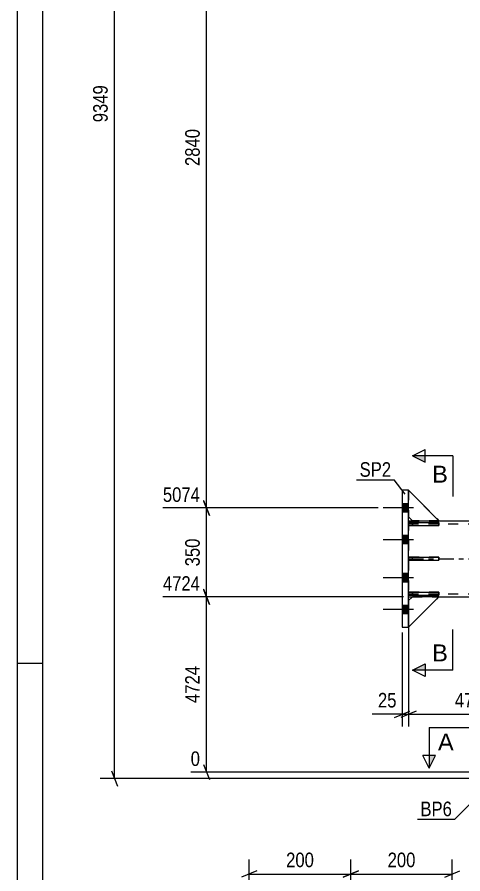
# Model space of a CAD drawing. Header units: millimetres. Extents: x 0 to 841, y 0 to 594.
# Drawn here: x 0 to 87.8, y 256.6 to 425.3 of the extents above; entities that cross this region are included whole.
import ezdxf

# ---------------------------------------------------------------- set-up
doc = ezdxf.new("R2010")
doc.units = ezdxf.units.MM
doc.linetypes.add('DXK_LINE_DOT2', pattern=[3.9198, 1.9599, -1.9599])
doc.linetypes.add('DXK_LINE_DOT3', pattern=[5.9187, 2.979, -0.9799, 0.9799, -0.9799])
doc.styles.add('Arial', font='ARIAL.TTF', dxfattribs={"height": 0.2})
doc.styles.add('Arial Narrow', font='ARIALN.TTF', dxfattribs={"height": 0.2})

# ---------------------------------------------------------------- blocks, each defined once
blk = doc.blocks.new('Unknown-682043673-6781')
at = {"color": 5, "linetype": 'Continuous'}
for p, q in [((0, 594), (0, 0)), ((5, 589), (5, 5)), ((5, 298), (0, 298))]:
    blk.add_line(p, q, dxfattribs=at)
blk = doc.blocks.new('Part-682043673-1369 - 1355')
at = {"color": 2, "linetype": 'Continuous'}
for p, q in [((77.12, 326.11), (77.87, 326.11)), ((83.12, 326.11), (100.87, 326.11)), ((77.12, 311.11), (77.87, 311.11)), ((83.12, 311.11), (100.87, 311.11))]:
    blk.add_line(p, q, dxfattribs=at)
at = {"color": 7, "linetype": 'DXK_LINE_DOT2'}
for p, q in [((77.12, 326.11), (77.12, 311.11)), ((77.87, 326.11), (83.12, 326.11)), ((100.87, 326.11), (100.87, 311.11)), ((77.12, 325.51), (100.87, 325.51)), ((77.12, 311.71), (100.87, 311.71)), ((77.87, 311.11), (83.12, 311.11))]:
    blk.add_line(p, q, dxfattribs=at)
at = {"color": 7, "linetype": 'DXK_LINE_DOT3'}
blk.add_line((77.12, 318.61), (100.87, 318.61), dxfattribs=at)
blk = doc.blocks.new('Part-682043673-1371 - 1355')
at = {"color": 2, "linetype": 'Continuous'}
for p, q in [((75.87, 332.11), (75.87, 305.11)), ((77.12, 332.11), (75.87, 332.11)), ((77.12, 305.11), (77.12, 332.11)), ((75.87, 305.11), (77.12, 305.11))]:
    blk.add_line(p, q, dxfattribs=at)
blk = doc.blocks.new('Part-682043673-1382 - 1355')
at = {"color": 7, "linetype": 'DXK_LINE_DOT2'}
for p, q in [((77.87, 311.11), (77.12, 310.36)), ((77.12, 305.11), (83.12, 311.11)), ((83.12, 311.11), (77.87, 311.11)), ((77.12, 310.36), (77.12, 305.11))]:
    blk.add_line(p, q, dxfattribs=at)
blk = doc.blocks.new('Part-682043673-1383 - 1355')
at = {"color": 2, "linetype": 'Continuous'}
for p, q in [((77.87, 311.11), (77.12, 310.36)), ((77.12, 305.11), (83.12, 311.11)), ((83.12, 311.11), (77.87, 311.11))]:
    blk.add_line(p, q, dxfattribs=at)
at = {"color": 7, "linetype": 'DXK_LINE_DOT2'}
blk.add_line((77.12, 310.36), (77.12, 305.11), dxfattribs=at)
blk = doc.blocks.new('Part-682043673-1384 - 1355')
at = {"color": 7, "linetype": 'DXK_LINE_DOT2'}
for p, q in [((77.12, 326.86), (77.12, 332.11)), ((77.12, 332.11), (83.12, 326.11)), ((77.87, 326.11), (77.12, 326.86)), ((83.12, 326.11), (77.87, 326.11))]:
    blk.add_line(p, q, dxfattribs=at)
blk = doc.blocks.new('Part-682043673-1385 - 1355')
at = {"color": 2, "linetype": 'Continuous'}
for p, q in [((77.12, 332.11), (83.12, 326.11)), ((77.12, 326.86), (77.87, 326.11)), ((77.87, 326.11), (83.12, 326.11))]:
    blk.add_line(p, q, dxfattribs=at)
at = {"color": 7, "linetype": 'DXK_LINE_DOT2'}
blk.add_line((77.12, 332.11), (77.12, 326.86), dxfattribs=at)
blk = doc.blocks.new('Part-682043673-1386 - 1355')
at = {"color": 2, "linetype": 'Continuous'}
for p, q in [((77.12, 318.91), (83.12, 318.91)), ((77.12, 318.91), (77.12, 318.31)), ((83.12, 318.91), (83.12, 318.31)), ((77.12, 318.31), (83.12, 318.31))]:
    blk.add_line(p, q, dxfattribs=at)
at = {"color": 7, "linetype": 'DXK_LINE_DOT2'}
blk.add_line((77.87, 318.31), (77.87, 318.91), dxfattribs=at)
blk = doc.blocks.new('Part-682043673-1387 - 1355')
at = {"color": 2, "linetype": 'Continuous'}
for p, q in [((77.12, 325.78), (83.12, 325.78)), ((77.12, 325.78), (77.12, 325.18)), ((83.12, 325.78), (83.12, 325.18)), ((77.12, 325.18), (83.12, 325.18))]:
    blk.add_line(p, q, dxfattribs=at)
at = {"color": 7, "linetype": 'DXK_LINE_DOT2'}
blk.add_line((77.87, 325.18), (77.87, 325.78), dxfattribs=at)
blk = doc.blocks.new('Part-682043673-1388 - 1355')
at = {"color": 2, "linetype": 'Continuous'}
for p, q in [((77.12, 312.03), (83.12, 312.03)), ((77.12, 312.03), (77.12, 311.43)), ((77.12, 311.43), (83.12, 311.43)), ((83.12, 312.03), (83.12, 311.43))]:
    blk.add_line(p, q, dxfattribs=at)
at = {"color": 7, "linetype": 'DXK_LINE_DOT2'}
blk.add_line((77.87, 311.43), (77.87, 312.03), dxfattribs=at)
blk = doc.blocks.new('Part-682043673-1389 - 1355')
at = {"color": 7, "linetype": 'DXK_LINE_DOT2'}
for p, q in [((83.12, 318.91), (77.12, 318.91)), ((77.12, 318.91), (77.12, 318.31)), ((77.87, 318.31), (77.87, 318.91)), ((83.12, 318.31), (83.12, 318.91)), ((77.12, 318.31), (83.12, 318.31))]:
    blk.add_line(p, q, dxfattribs=at)
blk = doc.blocks.new('Part-682043673-1390 - 1355')
at = {"color": 7, "linetype": 'DXK_LINE_DOT2'}
for p, q in [((83.12, 325.78), (77.12, 325.78)), ((77.12, 325.78), (77.12, 325.18)), ((77.87, 325.78), (77.87, 325.18)), ((83.12, 325.18), (83.12, 325.78)), ((77.12, 325.18), (83.12, 325.18))]:
    blk.add_line(p, q, dxfattribs=at)
blk = doc.blocks.new('Part-682043673-1391 - 1355')
at = {"color": 7, "linetype": 'DXK_LINE_DOT2'}
for p, q in [((83.12, 312.03), (77.12, 312.03)), ((77.12, 312.03), (77.12, 311.43)), ((77.12, 311.43), (83.12, 311.43)), ((77.87, 312.03), (77.87, 311.43)), ((83.12, 311.43), (83.12, 312.03))]:
    blk.add_line(p, q, dxfattribs=at)
blk = doc.blocks.new('Bolt-682043673-1446 - 1355')
at = {"linetype": 'Continuous'}
for points in [[(75.87, 329.43), (75.87, 327.78), (77.12, 327.78), (77.12, 329.43)], [(75.87, 329.43), (75.87, 327.78), (77.12, 327.78), (77.12, 329.43)], [(75.87, 329.43), (75.87, 327.78), (77.12, 327.78), (77.12, 329.43)], [(75.87, 323.18), (75.87, 321.53), (77.12, 321.53), (77.12, 323.18)], [(75.87, 323.18), (75.87, 321.53), (77.12, 321.53), (77.12, 323.18)], [(75.87, 315.68), (75.87, 314.03), (77.12, 314.03), (77.12, 315.68)], [(75.87, 315.68), (75.87, 314.03), (77.12, 314.03), (77.12, 315.68)], [(75.87, 309.43), (75.87, 307.78), (77.12, 307.78), (77.12, 309.43)], [(75.87, 309.43), (75.87, 307.78), (77.12, 307.78), (77.12, 309.43)], [(75.87, 309.43), (75.87, 307.78), (77.12, 307.78), (77.12, 309.43)]]:
    blk.add_hatch(color=1, dxfattribs=at).paths.add_polyline_path(points)
at = {"color": 1, "linetype": 'Continuous'}
for p, q in [((77.12, 329.43), (75.87, 329.43)), ((77.12, 329.43), (75.87, 329.43)), ((77.12, 329.43), (75.87, 329.43)), ((78.07, 328.61), (72.12, 328.61)), ((78.07, 328.61), (72.12, 328.61)), ((78.07, 328.61), (72.12, 328.61)), ((77.12, 327.78), (75.87, 327.78)), ((77.12, 327.78), (75.87, 327.78)), ((77.12, 327.78), (75.87, 327.78)), ((78.07, 322.36), (72.12, 322.36)), ((78.07, 322.36), (72.12, 322.36)), ((77.12, 323.18), (75.87, 323.18)), ((77.12, 323.18), (75.87, 323.18)), ((77.12, 321.53), (75.87, 321.53)), ((77.12, 321.53), (75.87, 321.53)), ((77.12, 315.68), (75.87, 315.68)), ((77.12, 315.68), (75.87, 315.68)), ((78.07, 314.86), (72.12, 314.86)), ((78.07, 314.86), (72.12, 314.86)), ((77.12, 314.03), (75.87, 314.03)), ((77.12, 314.03), (75.87, 314.03)), ((77.12, 309.43), (75.87, 309.43)), ((77.12, 309.43), (75.87, 309.43)), ((77.12, 309.43), (75.87, 309.43)), ((78.07, 308.61), (72.12, 308.61)), ((78.07, 308.61), (72.12, 308.61)), ((78.07, 308.61), (72.12, 308.61)), ((77.12, 307.78), (75.87, 307.78)), ((77.12, 307.78), (75.87, 307.78)), ((77.12, 307.78), (75.87, 307.78))]:
    blk.add_line(p, q, dxfattribs=at)
blk = doc.blocks.new('StraightDimension-682043673-59448 - 1355')
at = {"color": 7, "linetype": 'Continuous'}
for p, q in [((37.93, 309.61), (36.73, 312.61)), ((76.12, 311.11), (28.72, 311.11)), ((37.33, 276.61), (37.33, 311.11)), ((36.73, 278.11), (37.93, 275.11)), ((92.37, 276.61), (34.2, 276.61))]:
    blk.add_line(p, q, dxfattribs=at)
at = {"color": 0, "linetype": 'Continuous'}
for points in [[(36.63, 311.71), (36.63, 315.91), (28.12, 315.91), (28.12, 311.71)], [(36.63, 277.21), (36.63, 281.41), (33.6, 281.41), (33.6, 277.21)]]:
    blk.add_wipeout(points, dxfattribs=at)
at = {"color": 0}
blk.add_wipeout([(36.58, 298.11), (32.38, 298.11), (32.38, 289.6), (36.58, 289.6)], dxfattribs=at)
at = {"color": 3, "linetype": 'Continuous', "style": 'Arial Narrow'}
for s, height, p in [('4724', 2.863, (28.72, 312.31)), ('0', 2.86, (34.2, 277.81))]:
    blk.add_text(s, height=height, dxfattribs=at).set_placement(p)
at = {"color": 3, "style": 'Arial Narrow'}
blk.add_text('4724', height=2.863, rotation=90.0002, dxfattribs=at).set_placement((35.98, 290.2))
blk = doc.blocks.new('StraightDimension-682043673-59447 - 1355')
at = {"color": 7, "linetype": 'Continuous'}
for p, q in [((37.93, 327.11), (36.73, 330.11)), ((71.12, 328.61), (28.72, 328.61)), ((37.33, 311.11), (37.33, 328.61)), ((36.73, 312.61), (37.93, 309.61)), ((76.12, 311.11), (28.72, 311.11))]:
    blk.add_line(p, q, dxfattribs=at)
at = {"color": 0, "linetype": 'Continuous'}
blk.add_wipeout([(36.63, 329.21), (36.63, 333.41), (28.12, 333.41), (28.12, 329.21)], dxfattribs=at)
at = {"color": 0}
blk.add_wipeout([(36.58, 323.2), (32.38, 323.2), (32.38, 316.51), (36.58, 316.51)], dxfattribs=at)
at = {"color": 3, "linetype": 'Continuous', "style": 'Arial Narrow'}
blk.add_text('5074', height=2.863, dxfattribs=at).set_placement((28.72, 329.81))
at = {"color": 3, "style": 'Arial Narrow'}
blk.add_text('350', height=2.863, rotation=90.0002, dxfattribs=at).set_placement((35.98, 317.11))
blk = doc.blocks.new('StraightDimension-682043673-7947 - 1355')
at = {"color": 7, "linetype": 'Continuous'}
for p, q in [((19.19, 275.35), (19.19, 541.1)), ((18.59, 276.85), (19.79, 273.85)), ((92.37, 275.35), (16.34, 275.35))]:
    blk.add_line(p, q, dxfattribs=at)
at = {"color": 0}
blk.add_wipeout([(18.44, 412.49), (14.24, 412.49), (14.24, 403.97), (18.44, 403.97)], dxfattribs=at)
at = {"color": 3, "style": 'Arial Narrow'}
blk.add_text('9349', height=2.863, rotation=90.0002, dxfattribs=at).set_placement((17.84, 404.57))
blk = doc.blocks.new('StraightDimension-682043673-41120 - 1355')
at = {"color": 7, "linetype": 'Continuous'}
for p, q in [((77.12, 310.11), (77.12, 285.57)), ((100.87, 310.11), (100.87, 285.57)), ((78.62, 288.57), (75.62, 287.37)), ((99.37, 287.37), (102.37, 288.57)), ((77.12, 287.97), (100.87, 287.97))]:
    blk.add_line(p, q, dxfattribs=at)
at = {"color": 0}
blk.add_wipeout([(92.34, 288.72), (92.34, 292.92), (85.65, 292.92), (85.65, 288.72)], dxfattribs=at)
at = {"color": 3, "style": 'Arial Narrow'}
blk.add_text('475', height=2.863, dxfattribs=at).set_placement((86.25, 289.32))
blk = doc.blocks.new('StraightDimension-682043673-41121 - 1355')
at = {"color": 7, "linetype": 'Continuous'}
for p, q in [((77.12, 310.11), (77.12, 285.57)), ((75.87, 304.11), (75.87, 285.57)), ((74.37, 287.37), (77.37, 288.57)), ((78.62, 288.57), (75.62, 287.37)), ((75.87, 287.97), (77.12, 287.97))]:
    blk.add_line(p, q, dxfattribs=at)
at = {"color": 0}
blk.add_wipeout([(75.34, 288.72), (75.34, 292.92), (70.49, 292.92), (70.49, 288.72)], dxfattribs=at)
at = {"color": 7, "linetype": 'Continuous'}
blk.add_line((75.87, 287.97), (69.96, 287.97), dxfattribs=at)
blk.add_line((75.87, 287.97), (69.96, 287.97), dxfattribs=at)
at = {"color": 3, "style": 'Arial Narrow'}
blk.add_text('25', height=2.863, dxfattribs=at).set_placement((71.09, 289.32))
blk = doc.blocks.new('StraightDimension-682043673-59446 - 1355')
at = {"color": 7, "linetype": 'Continuous'}
for p, q in [((37.93, 469.11), (36.73, 472.11)), ((44.84, 470.61), (24.22, 470.61)), ((37.33, 328.61), (37.33, 470.61)), ((36.73, 330.11), (37.93, 327.11)), ((71.12, 328.61), (28.72, 328.61))]:
    blk.add_line(p, q, dxfattribs=at)
at = {"color": 0, "linetype": 'Continuous'}
blk.add_wipeout([(32.13, 471.21), (32.13, 475.41), (23.62, 475.41), (23.62, 471.21)], dxfattribs=at)
at = {"color": 0}
blk.add_wipeout([(36.58, 403.86), (32.38, 403.86), (32.38, 395.35), (36.58, 395.35)], dxfattribs=at)
at = {"color": 3, "linetype": 'Continuous', "style": 'Arial Narrow'}
blk.add_text('7914', height=2.863, dxfattribs=at).set_placement((24.22, 471.81))
at = {"color": 3, "style": 'Arial Narrow'}
blk.add_text('2840', height=2.863, rotation=90.0002, dxfattribs=at).set_placement((35.98, 395.95))
blk = doc.blocks.new('StraightDimension-682043673-12078 - 8750')
at = {"color": 7, "linetype": 'Continuous'}
for p, q in [((65.74, 217.89), (65.74, 259.37)), ((85.74, 234.89), (85.74, 259.37)), ((67.24, 257.12), (64.24, 255.92)), ((65.74, 256.52), (85.74, 256.52)), ((84.24, 255.92), (87.24, 257.12))]:
    blk.add_line(p, q, dxfattribs=at)
at = {"color": 0}
blk.add_wipeout([(79.08, 257.27), (79.08, 261.47), (72.4, 261.47), (72.4, 257.27)], dxfattribs=at)
at = {"color": 3, "style": 'Arial Narrow'}
blk.add_text('200', height=2.863, dxfattribs=at).set_placement((73, 257.87))
blk = doc.blocks.new('StraightDimension-682043673-12079 - 8750')
at = {"color": 7, "linetype": 'Continuous'}
for p, q in [((45.74, 234.89), (45.74, 259.37)), ((65.74, 217.89), (65.74, 259.37)), ((47.24, 257.12), (44.24, 255.92)), ((45.74, 256.52), (65.74, 256.52)), ((64.24, 255.92), (67.24, 257.12))]:
    blk.add_line(p, q, dxfattribs=at)
at = {"color": 0}
blk.add_wipeout([(59.08, 257.27), (59.08, 261.47), (52.4, 261.47), (52.4, 257.27)], dxfattribs=at)
at = {"color": 3, "style": 'Arial Narrow'}
blk.add_text('200', height=2.863, dxfattribs=at).set_placement((53, 257.87))
blk = doc.blocks.new('Mark-682043673-8540 - 1355')
at = {"color": 0}
blk.add_wipeout([(85.67, 267.91), (85.67, 270.91), (79.46, 270.91), (79.46, 267.91)], dxfattribs=at)
blk.add_wipeout([(85.67, 267.91), (85.67, 270.91), (79.46, 270.91), (79.46, 267.91)], dxfattribs=at)
at = {"color": 30, "linetype": 'Continuous'}
for p in [(95.15, 276.34), (78.86, 267.31)]:
    blk.add_line(p, (86.27, 267.31), dxfattribs=at)
at = {"color": 3, "style": 'Arial Narrow'}
blk.add_text('BP6', height=2.863, dxfattribs=at).set_placement((79.46, 267.91))
blk = doc.blocks.new('Mark-682043673-8555 - 1355')
at = {"color": 0}
blk.add_wipeout([(73.69, 334.76), (73.69, 337.76), (67.48, 337.76), (67.48, 334.76)], dxfattribs=at)
blk.add_wipeout([(73.69, 334.76), (73.69, 337.76), (67.48, 337.76), (67.48, 334.76)], dxfattribs=at)
at = {"color": 30, "linetype": 'Continuous'}
for p in [(66.88, 334.16), (76.48, 331.33)]:
    blk.add_line(p, (74.29, 334.16), dxfattribs=at)
at = {"color": 3, "style": 'Arial Narrow'}
blk.add_text('SP2', height=2.863, dxfattribs=at).set_placement((67.48, 334.76))
blk = doc.blocks.new('SectionMark-682043673-8876 - 1355')
at = {"linetype": 'Continuous'}
for points in [[(81.16, 279.85), (82.41, 279.85), (81.16, 277.35)], [(143.19, 279.85), (144.44, 279.85), (144.44, 277.35)]]:
    blk.add_hatch(color=6, dxfattribs=at).paths.add_polyline_path(points)
at = {"color": 6, "linetype": 'Continuous'}
for p, q in [((81.16, 285.35), (89.16, 285.35)), ((81.16, 285.35), (81.16, 277.35)), ((144.44, 285.35), (136.44, 285.35)), ((144.44, 285.35), (144.44, 277.35)), ((81.16, 277.35), (79.91, 279.85)), ((82.41, 279.85), (79.91, 279.85)), ((81.16, 277.35), (82.41, 279.85)), ((143.19, 279.85), (145.69, 279.85)), ((144.44, 277.35), (143.19, 279.85)), ((145.69, 279.85), (144.44, 277.35))]:
    blk.add_line(p, q, dxfattribs=at)
at = {"color": 0, "linetype": 'Continuous'}
for points in [[(86.02, 280.85), (86.02, 284.35), (82.91, 284.35), (82.91, 280.85)], [(142.69, 280.85), (142.69, 284.35), (139.58, 284.35), (139.58, 280.85)]]:
    blk.add_wipeout(points, dxfattribs=at)
at = {"color": 3, "linetype": 'Continuous', "style": 'Arial'}
for p in [(82.91, 280.85), (139.58, 280.85)]:
    blk.add_text('A', height=3.34, dxfattribs=at).set_placement(p)
blk = doc.blocks.new('SectionMark-682043673-9179 - 1355')
at = {"linetype": 'Continuous'}
for points in [[(80.37, 338.85), (80.37, 337.6), (77.87, 338.85)], [(80.37, 297.9), (80.37, 296.65), (77.87, 296.65)]]:
    blk.add_hatch(color=6, dxfattribs=at).paths.add_polyline_path(points)
at = {"color": 6, "linetype": 'Continuous'}
for p, q in [((77.87, 338.85), (80.37, 340.1)), ((80.37, 337.6), (80.37, 340.1)), ((85.87, 338.85), (77.87, 338.85)), ((77.87, 338.85), (80.37, 337.6)), ((85.87, 338.85), (85.87, 330.85)), ((85.87, 296.65), (85.87, 304.65)), ((77.87, 296.65), (80.37, 297.9)), ((80.37, 297.9), (80.37, 295.4)), ((85.87, 296.65), (77.87, 296.65)), ((80.37, 295.4), (77.87, 296.65))]:
    blk.add_line(p, q, dxfattribs=at)
at = {"color": 0, "linetype": 'Continuous'}
for points in [[(84.87, 333.6), (84.87, 337.1), (81.76, 337.1), (81.76, 333.6)], [(84.87, 298.4), (84.87, 301.9), (81.76, 301.9), (81.76, 298.4)]]:
    blk.add_wipeout(points, dxfattribs=at)
at = {"color": 3, "linetype": 'Continuous', "style": 'Arial'}
for p in [(81.76, 333.6), (81.76, 298.4)]:
    blk.add_text('B', height=3.34, dxfattribs=at).set_placement(p)

msp = doc.modelspace()

# ---------------------------------------------------------------- block references
for name in ['Unknown-682043673-6781', 'Part-682043673-1371 - 1355', 'Part-682043673-1384 - 1355', 'Part-682043673-1385 - 1355', 'Bolt-682043673-1446 - 1355', 'Part-682043673-1369 - 1355', 'Part-682043673-1387 - 1355', 'Part-682043673-1390 - 1355', 'Part-682043673-1386 - 1355', 'Part-682043673-1389 - 1355', 'Part-682043673-1388 - 1355', 'Part-682043673-1391 - 1355', 'Part-682043673-1382 - 1355', 'Part-682043673-1383 - 1355']:
    msp.add_blockref(name, (0, 0))

# ---------------------------------------------------------------- next in the draw order: block references
for name in ['StraightDimension-682043673-59448 - 1355', 'StraightDimension-682043673-12078 - 8750']:
    msp.add_blockref(name, (0, 0))

# ---------------------------------------------------------------- next in the draw order: block references
for name in ['StraightDimension-682043673-59447 - 1355', 'StraightDimension-682043673-12079 - 8750']:
    msp.add_blockref(name, (0, 0))

# ---------------------------------------------------------------- next in the draw order: block references
msp.add_blockref('StraightDimension-682043673-7947 - 1355', (0, 0))

# ---------------------------------------------------------------- next in the draw order: block references
for name in ['StraightDimension-682043673-59446 - 1355', 'StraightDimension-682043673-41120 - 1355', 'Mark-682043673-8540 - 1355']:
    msp.add_blockref(name, (0, 0))

# ---------------------------------------------------------------- next in the draw order: block references
for name in ['Mark-682043673-8555 - 1355', 'StraightDimension-682043673-41121 - 1355', 'SectionMark-682043673-8876 - 1355']:
    msp.add_blockref(name, (0, 0))

# ---------------------------------------------------------------- next in the draw order: block references
msp.add_blockref('SectionMark-682043673-9179 - 1355', (0, 0))

doc.saveas('drawing.dxf')
